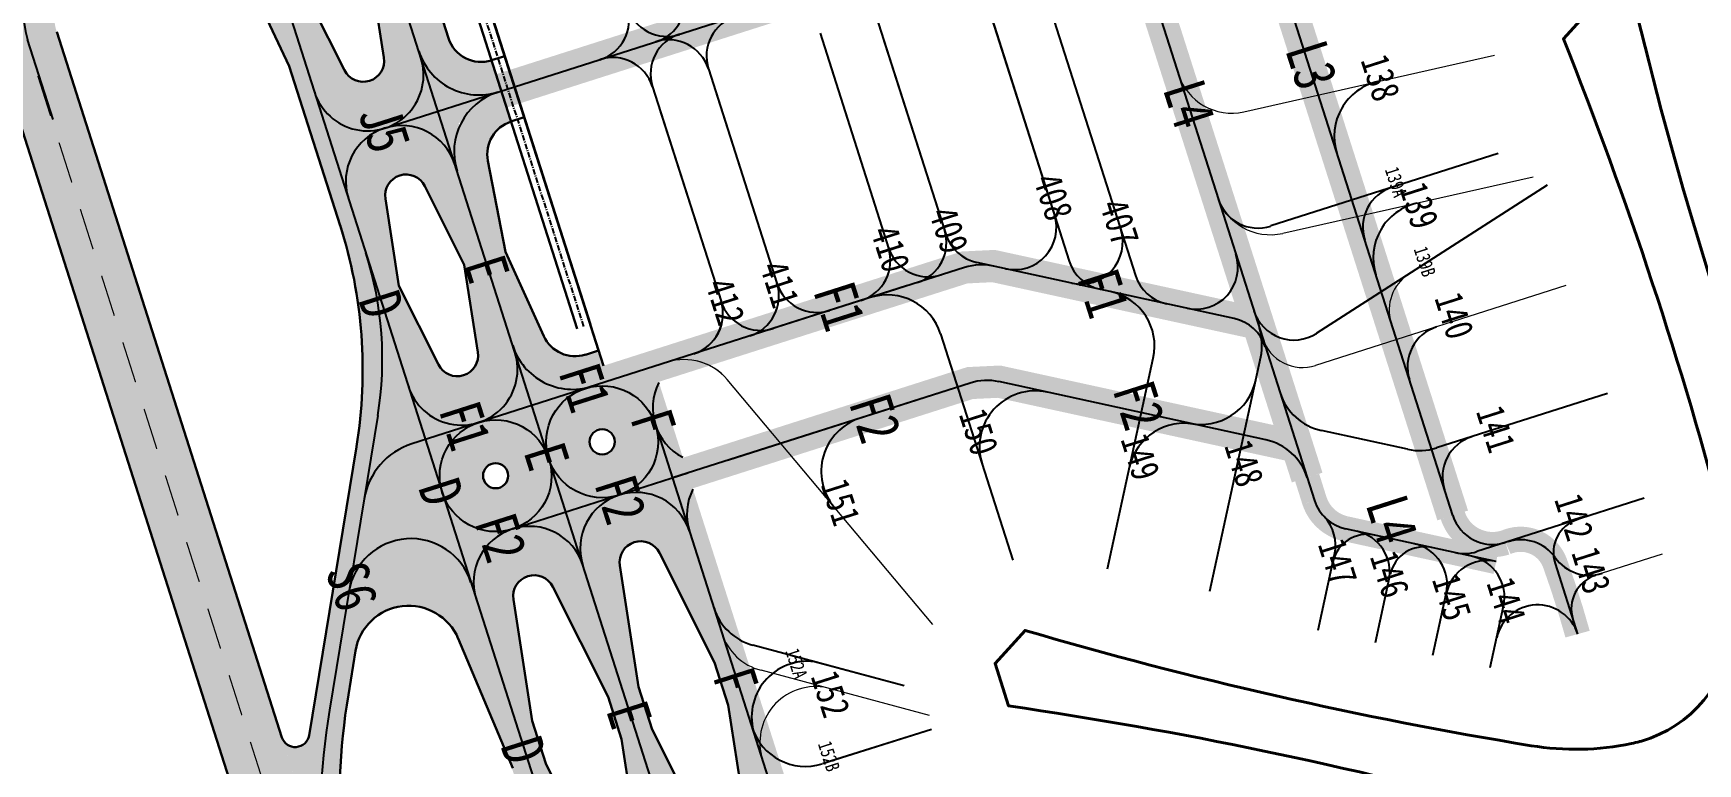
# Model space of a CAD drawing. Header units: millimetres. Extents: x 7502 to 11404, y 5706 to 12222.
# Drawn here: x 8102 to 9293, y 9155 to 9678 of the extents above; entities that cross this region are included whole.
import ezdxf
from ezdxf.enums import TextEntityAlignment as Align

# ---------------------------------------------------------------- set-up
doc = ezdxf.new("R2010")
doc.units = ezdxf.units.MM
doc.header["$LTSCALE"] = 0.5
doc.linetypes.add('CENTER', pattern=[50.8, 31.75, -6.35, 6.35, -6.35])
doc.linetypes.add('HIDDEN', pattern=[0.375, 0.25, -0.125])
for name, color, linetype in [('MapLayer_Apron', 7, 'Continuous'), ('MapLayer_Runway', 7, 'Continuous'), ('MapLayer_Runway CenterLiners', 7, 'Continuous'), ('MapLayer_RwyContour', 7, 'Continuous'), ('MapLayer_ServiceRoads', 6, 'Continuous'), ('MapLayer_Taxiway', 7, 'Continuous'), ('MapLayer_Taxiway CenterLines', 7, 'Continuous'), ('MapLayer_Terminal', 7, 'Continuous'), ('MapLayer_TwyContour', 7, 'Continuous')]:
    doc.layers.add(name, color=color, linetype=linetype)
doc.styles.add('\\M+5BADA\\M+5CCE5', font='simhei.ttf', dxfattribs={"width": 0.8})

msp = doc.modelspace()

# ---------------------------------------------------------------- hatches: boundary and pattern name
at = {"layer": 'MapLayer_Taxiway'}
h = msp.add_hatch(color=6, dxfattribs=at)
h.dxf.hatch_style = 1
h.paths.add_polyline_path([(8214.4, 10177.2), (8202.3, 10215.3), (8164.1, 10203.1, -0.414214)])
h.paths.add_polyline_path([(8232.7, 10120), (8220.5, 10158.2, -0.414212), (8194.6, 10107.9)])
h.paths.add_polyline_path([(8244.8, 10081.9), (8232.7, 10120), (8194.6, 10107.9, -0.414214)])
h.paths.add_polyline_path([(8276.1, 9983.8), (8264, 10021.9, -0.414212), (8238, 9971.7)], flags=17)
h.paths.add_polyline_path([(8288.3, 9945.7), (8276.1, 9983.8), (8238, 9971.7, -0.414212)], flags=16)
h.paths.add_polyline_path([(8239.8, 9834.6), (8187.8, 9997.6, 0.41422), (8238, 9971.7), (8319.5, 9997.6, 1), (8347.1, 9911), (8265.7, 9885, 0.414669)])
h.paths.add_polyline_path([(8255.7, 9916.4, -1), (8248.1, 9940.2, -1)], flags=16)
h.paths.add_polyline_path([(8319.3, 9848.5), (8316, 9859, 0.414212), (8265.7, 9885, 0.414669), (8239.8, 9834.6), (8267.4, 9748, -0.414214), (8293.4, 9798.3, 0.414216)])
h.paths.add_polyline_path([(8283.3, 9829.7, -1), (8275.7, 9853.5, -1)], flags=16)
h.paths.add_polyline_path([(8331.5, 9810.4), (8319.3, 9848.5, -0.414212), (8293.4, 9798.3)], flags=17)
h.paths.add_polyline_path([(8343.6, 9772.3), (8331.5, 9810.4), (8293.4, 9798.3, -0.414211)], flags=17)
h.paths.add_polyline_path([(8255.3, 9786.1), (8241.6, 9829, -0.344397), (8222.3, 9777, -0.0611), (8212.4, 9772.4), (8222.8, 9775.8)])
h.paths.add_polyline_path([(8268.9, 9743.2), (8255.3, 9786.1), (8222.8, 9775.8), (8212.4, 9772.4, -0.0611), (8223.2, 9774.5, -0.344397)], flags=17)
h.paths.add_polyline_path([(8247, 9735.3), (8285.3, 9654), (8321.7, 9540.1, -0.118358), (8333.3, 9381.8), (8299.5, 9175.2, -0.788334), (8280.1, 9173.8), (8307.1, 9089.2, -0.047549), (8314.1, 9193.4), (8348.6, 9404, 0.118358), (8340, 9520.4), (8268.9, 9743.2, 0.344397), (8223.2, 9774.5, 0.0611), (8212.4, 9772.4), (8166.6, 9757.8), (8137, 9748.4, 0.175391), (8104.7, 9723.5), (8119, 9678.6, -0.36702), (8138.9, 9726.4), (8171.8, 9743.2), (8220.5, 9749.4, -0.317404)])
h.paths.add_polyline_path([(8446.7, 9449.4), (8403.8, 9583.7, 0.999996), (8327.6, 9559.4), (8340, 9520.4), (8370.5, 9425, 1.000004)])
h.paths.add_polyline_path([(8410.5, 9511.8), (8420.2, 9449.5, -0.856657), (8392, 9440.5), (8363.8, 9496.9), (8354.1, 9559.2, -0.856657), (8382.3, 9568.2)], flags=16)
h = msp.add_hatch(color=6, dxfattribs=at)
h.dxf.hatch_style = 1
h.paths.add_polyline_path([(8434.5, 9635.5), (8436.9, 9636.2), (8429.9, 9658.2, -0.414214), (8399.1, 9674), (8367.8, 9772.2, -0.377089), (8380.8, 9801.8), (8383.7, 9803.2), (8376.7, 9824.9), (8374.3, 9824.1, 0.414214), (8345.1, 9767.6), (8378, 9664.7, 0.414214)])
h.paths.add_polyline_path([(8374.8, 9824.3), (8376.7, 9824.9), (8368.9, 9849.4), (8368.7, 9849.3, -0.369342), (8346.7, 9863.2), (8317.6, 9853.8, 0.414214)])
h.paths.add_polyline_path([(8501.7, 9424.9), (8504.1, 9425.7), (8497.1, 9447.6, -0.380661), (8467.3, 9460.9), (8440, 9521.2), (8427.3, 9586.3, -0.380661), (8443.9, 9614.3), (8436.9, 9636.2), (8434.5, 9635.5, 0.414214), (8405.3, 9578.9), (8445.2, 9454.1, 0.414214)])
h.paths.add_polyline_path([(8620, 9062.5), (8608.8, 9097.5, -0.526378), (8584.3, 9100.9), (8544.9, 9179.5), (8535.2, 9209.9), (8521.8, 9296.8, -0.526378), (8539.8, 9313.8), (8528.6, 9348.8, 0.470602), (8495.3, 9296.9, 1.000002), (8419.1, 9272.6), (8486.6, 9061.1, 1.000002), (8562.8, 9085.5, 0.470602)])
h.paths.add_polyline_path([(8508.1, 9076.6), (8468.7, 9155.1), (8459, 9185.6), (8445.6, 9272.5, -0.854765), (8473.8, 9281.5), (8513.3, 9202.9), (8523, 9172.5), (8536.4, 9085.6, -0.854765)], flags=16)
h = msp.add_hatch(color=6, dxfattribs=at)
h.dxf.hatch_style = 1
h.paths.add_polyline_path([(8379.5, 9659.9), (8343.6, 9772.3, 0.999995), (8267.4, 9748), (8303.3, 9635.6, 1.000008)])
h.paths.add_polyline_path([(8322.1, 9756.9), (8345.1, 9710.9), (8353, 9660.1, -0.856657), (8324.8, 9651.1), (8301.8, 9697), (8293.9, 9747.8, -0.856657)], flags=16)
h = msp.add_hatch(color=6, dxfattribs=at)
h.dxf.hatch_style = 1
h.paths.add_polyline_path([(8434.5, 9635.5, -0.414214), (8378, 9664.7), (8391.7, 9621.8)])
h.paths.add_polyline_path([(8391.7, 9621.8), (8379.5, 9659.9, -0.414217), (8353.6, 9609.6)])
h = msp.add_hatch(color=8, dxfattribs=at)
h.dxf.hatch_style = 1
h.paths.add_polyline_path([(8326.2, 9563.7), (8304.7, 9631.3), (8293.7, 9627.8), (8315.3, 9560.2)])
h = msp.add_hatch(color=6, dxfattribs=at)
h.dxf.hatch_style = 1
h.paths.add_polyline_path([(8546, 9439.1), (8542.5, 9450), (8510.1, 9439.7), (8506.6, 9450.7), (8497.1, 9447.6, -0.380661), (8467.3, 9460.9), (8440, 9521.2), (8427.3, 9586.3, -0.380661), (8443.9, 9614.3), (8436.9, 9636.2), (8434.5, 9635.5, 0.414214), (8405.3, 9578.9), (8445.2, 9454.1, 0.414214), (8501.7, 9424.9)])
h.paths.add_polyline_path([(8501.7, 9424.9, -0.014737), (8499.2, 9424.1, -0.397106), (8547.2, 9397.5, -0.196922), (8549.7, 9427.7), (8546, 9439.1), (8501.7, 9424.9), (8497, 9423.4, -0.014746), (8499.2, 9424.2, -0.397107), (8445.2, 9454.1), (8458.9, 9411.3)])
h.paths.add_polyline_path([(8471, 9373.2), (8458.9, 9411.3), (8420.8, 9399.1, -0.414206)])
h.paths.add_polyline_path([(8570.3, 9362.9), (8566.7, 9374.2, -0.196922), (8547.2, 9397.5, -0.414212), (8521.3, 9347.2)])
h.paths.add_polyline_path([(8574, 9351.5), (8570.3, 9362.9), (8559.4, 9359.4), (8571.6, 9321.3, -0.196924)])
h.paths.add_polyline_path([(8662.2, 9074.9), (8659.4, 9083.9, -0.195856), (8639.9, 9107), (8651.2, 9071.7), (8651.4, 9071.7, -0.011303)])
h.paths.add_polyline_path([(8667, 9060.2), (8662.2, 9074.9, 0.011504), (8651.2, 9071.7), (8663.4, 9033.6, 0.011874), (8664, 9031.8, -0.184573)])
h.paths.add_polyline_path([(8536.9, 9035.2, 1), (8561.2, 8959, 1)])
h.paths.add_polyline_path([(8551.8, 8988.5, -1), (8546.3, 9005.7, -1)], flags=16)
h.paths.add_polyline_path([(8686.5, 8999), (8682.9, 9010.3, -0.184616), (8664, 9031.8, 0.01295), (8664.6, 9029.8), (8675.5, 8995.5)])
h.paths.add_polyline_path([(8690.1, 8987.6), (8686.5, 8999), (8675.5, 8995.5), (8687.7, 8957.4, -0.196924)])
h.paths.add_polyline_path([(8664.6, 9029.8), (8675.5, 8995.5), (8687.7, 8957.4, 0.414213), (8637.4, 8983.3), (8637.4, 8983.3, -1), (8613.1, 9059.5, -0.414212), (8663.4, 9033.6), (8663.4, 9033.6, 0.011874), (8664, 9031.8, 0.01295)])
h.paths.add_polyline_path([(8628, 9012.8, -1), (8622.5, 9030, -1)], flags=16)
h.paths.add_polyline_path([(8687.7, 8957.4), (8675.5, 8995.5), (8637.4, 8983.3, -0.414212)], flags=16)
h.paths.add_polyline_path([(8746.7, 8772.5), (8687.7, 8957.4, 0.414213), (8637.4, 8983.3, 0.414213), (8611.5, 8933), (8670.5, 8748.2, 0.414214), (8720.7, 8722.3, 0.414215)])
h.paths.add_polyline_path([(8666.2, 8941.9), (8706.2, 8861.4), (8720.2, 8772.8, -0.857767), (8692, 8763.6), (8651.9, 8844.1), (8638, 8932.8, -0.857767)], flags=16)
h = msp.add_hatch(color=6, dxfattribs=at)
h.dxf.hatch_style = 1
h.paths.add_polyline_path([(8446.7, 9449.4), (8471, 9373.2, -0.414221), (8445.1, 9322.9, -1), (8420.8, 9399.1, 0.414221)])
h.paths.add_polyline_path([(8435.6, 9352.4, -1), (8430.2, 9369.6, -1)], flags=16)
h.paths.add_polyline_path([(8471, 9373.2), (8458.9, 9411.3), (8420.8, 9399.1, -0.414206)], flags=16)
h.paths.add_polyline_path([(8420.8, 9399.1, -0.414214), (8370.5, 9425), (8382.6, 9386.9)], flags=17)
h.paths.add_polyline_path([(8420.8, 9399.1), (8382.6, 9386.9), (8394.8, 9348.8, -0.414214)], flags=17)
h.paths.add_polyline_path([(8415.3, 9284.7), (8382.6, 9386.9), (8373, 9383.9, 0.282029), (8338.8, 9344.3), (8328, 9278.3, -0.788336)])
h.paths.add_polyline_path([(8382.6, 9386.9), (8370.5, 9425), (8340, 9520.4, -0.118358), (8348.6, 9404), (8338.8, 9344.3, -0.282029), (8373, 9383.9)])
h.paths.add_polyline_path([(8406.2, 9244.5), (8445.1, 9151.8), (8448.4, 9141.4, -0.104629), (8454.9, 9000.7), (8421.1, 8794.2, -0.788336), (8401.7, 8792.7), (8428.7, 8708.2, -0.047549), (8435.7, 8812.3), (8470.2, 9022.9, 0.118358), (8461.7, 9139.3), (8415.3, 9284.7, 0.788336), (8328, 9278.3), (8314.1, 9193.4, 0.047549), (8307.1, 9089.2), (8344.7, 8971.5, -0.118358), (8327.6, 9204.3), (8332.7, 9235.7, -0.752633)])
h.paths.add_polyline_path([(8445.1, 9322.9, -0.414214), (8394.8, 9348.8), (8415.3, 9284.7), (8419.1, 9272.6, -0.414214)])
h.paths.add_polyline_path([(8483.2, 9335.1), (8471, 9373.2, -0.414221), (8445.1, 9322.9)], flags=17)
h.paths.add_polyline_path([(8497, 9423.4), (8458.9, 9411.3), (8471, 9373.2, -0.414214)])
h.paths.add_polyline_path([(8521.3, 9347.2, -0.414214), (8471, 9373.2), (8495.3, 9296.9, -0.414214)])
h.paths.add_polyline_path([(8521.3, 9347.2, 1), (8497, 9423.4, 1)])
h.paths.add_polyline_path([(8506.4, 9393.9, -1), (8511.9, 9376.7, -1)], flags=16)
h.paths.add_polyline_path([(8495.3, 9296.9), (8483.2, 9335.1), (8445.1, 9322.9, -0.414205)])
h = msp.add_hatch(color=6, dxfattribs=at)
h.dxf.hatch_style = 1
h.paths.add_polyline_path([(8571.6, 9321.3), (8559.4, 9359.4), (8521.3, 9347.2, -0.414212)])
h.paths.add_polyline_path([(8559.4, 9359.4), (8547.2, 9397.5, -0.414215), (8521.3, 9347.2)])
h = msp.add_hatch(color=6, dxfattribs=at)
h.dxf.hatch_style = 1
h.paths.add_polyline_path([(8639.1, 9109.8), (8571.6, 9321.3, 0.359987), (8528.6, 9348.8), (8539.8, 9313.8, -0.226485), (8550, 9305.8), (8589.5, 9227.3), (8599.2, 9196.8), (8612.6, 9109.9, -0.226485), (8608.8, 9097.5), (8620, 9062.5, 0.359989)])

# ---------------------------------------------------------------- linework, layer by layer
at = {"layer": 'MapLayer_Runway', "color": 6, "lineweight": -2, "const_width": 45}
msp.add_lwpolyline([(7956.5, 10113.8), (9054, 6674.7)], dxfattribs=at)
at = {"layer": 'MapLayer_Runway CenterLiners', "color": 0, "lineweight": 0, "ltscale": 0.2}
for p, q in [((9198.2, 9497), (9019.2, 9439.8)), ((9198.2, 9497), (9019.2, 9439.8)), ((8745.5, 9254.5), (8598.6, 9429.8)), ((8745.5, 9254.5), (8598.6, 9429.8)), ((8743.1, 9189.5, 0), (8622.8, 9221.8, 0))]:
    msp.add_line(p, q, dxfattribs=at)
at = {"layer": 'MapLayer_Runway CenterLiners', "const_width": 0.9}
for points in [[(8105.5, 9647), (8114.6, 9618.4)], [(8120.7, 9599.3), (8129.8, 9570.8)], [(8135.9, 9551.7), (8145, 9523.1)], [(8151.1, 9504.1), (8160.2, 9475.5)], [(8166.3, 9456.4), (8175.4, 9427.9)], [(8181.5, 9408.8), (8190.6, 9380.2)], [(8196.7, 9361.2), (8205.8, 9332.6)], [(8211.9, 9313.5), (8221, 9285)], [(8227.1, 9265.9), (8236.2, 9237.3)], [(8242.3, 9218.3), (8251.4, 9189.7)], [(8257.5, 9170.6), (8266.6, 9142.1)]]:
    msp.add_lwpolyline(points, dxfattribs=at)
at = {"layer": 'MapLayer_Runway CenterLiners', "color": 0, "lineweight": 0, "ltscale": 0.2}
for centre, radius, start, end in [((8959.3, 9660.4), 40, 197.7, 282.7), ((8959.3, 9660.4), 40, 197.7, 282.7), ((8987.1, 9573.4), 40, 197.7, 282.7), ((8987.1, 9573.4), 40, 197.7, 282.7), ((9010.1, 9468.4), 30, 197.7, 287.7), ((9010.1, 9468.4), 30, 197.7, 287.7), ((8567.9, 9404.1), 40, 39.9831, 107.7), ((8567.9, 9404.1), 40, 39.9831, 77.1164), ((8632.7, 9260.6, 0), 40, 197.7, 255.6427), ((8661.9, 9170.2, 0), 40, 81.7555, 197.7)]:
    msp.add_arc(centre, radius, start, end, dxfattribs=at)
at = {"layer": 'MapLayer_RwyContour', "lineweight": 30}
for p, q in [((8821, 7330.9), (8061.1, 9712.1)), ((8119, 9678.6), (8280.1, 9173.8))]:
    msp.add_line(p, q, dxfattribs=at)
at = {"layer": 'MapLayer_ServiceRoads', "lineweight": 30, "ltscale": 0.25}
for p, q in [((8491.2, 9466.2), (8290.8, 10094)), ((8500.7, 9469.2), (8408.3, 9758.8))]:
    msp.add_line(p, q, dxfattribs=at)
at = {"layer": 'MapLayer_ServiceRoads', "linetype": 'CENTER', "ltscale": 0.25}
msp.add_line((8496, 9467.7), (8296.8, 10091.7), dxfattribs=at)
at = {"layer": 'MapLayer_Taxiway', "color": 6, "lineweight": -2, "const_width": 23}
for points in [[(8202.3, 10215.3), (9316.1, 6725.2)], [(8125.1, 10190.7), (9235.4, 6711.6)], [(8966.6, 9805.3), (9117.4, 9332.6)], [(8546, 9439.1), (8700.8, 9488.5), (8768.3, 9510), (8789, 9511), (8978.2, 9469.8)], [(8546, 9439.1), (8382.6, 9386.9)], [(8535.1, 9435.6), (8853.7, 8437.2)], [(9006.2, 9381.8), (8792.9, 9428.3), (8772.2, 9427.3), (8570.3, 9362.9)], [(8348.6, 9404), (8314.1, 9193.4)], [(8559.4, 9359.4), (8407, 9310.7)]]:
    msp.add_lwpolyline(points, dxfattribs=at)
at = {"layer": 'MapLayer_Taxiway', "color": 8, "lineweight": -2, "const_width": 25}
msp.add_lwpolyline([(10038.8, 10147.5), (8315.5, 9597.5)], dxfattribs=at)
at = {"layer": 'MapLayer_Taxiway', "color": 6, "lineweight": -2, "const_width": 23, "elevation": -4.4}
msp.add_lwpolyline([(9013.3, 9359.7), (8879.9, 9777.6)], dxfattribs=at)
at = {"layer": 'MapLayer_Taxiway', "color": 6, "lineweight": -2, "const_width": 23}
for points in [[(8348.6, 9404, 0.118358), (8340, 9520.4)], [(8373, 9383.9, 0.282029), (8338.8, 9344.3)], [(8415.3, 9284.7, 0.788336), (8328, 9278.3)], [(8314.1, 9193.4, 0.118358), (8332.9, 8937.3)]]:
    msp.add_lwpolyline(points, format="xyb", dxfattribs=at)
at = {"layer": 'MapLayer_Taxiway', "color": 4, "lineweight": -2, "const_width": 18}
for points in [[(9040.7, 9323.1, -0.267949), (9018.5, 9343.2), (9013.3, 9359.7)], [(9117.4, 9332.6, 0.414136), (9155.1, 9313.2, -0.437868), (9190.6, 9298.3, -0.019063), (9206.7, 9247.7, 178499.756971)]]:
    msp.add_lwpolyline(points, format="xyb", dxfattribs=at)
msp.add_lwpolyline([(9040.7, 9323.1), (9148.5, 9299.6)], dxfattribs=at)
at = {"layer": 'MapLayer_Taxiway', "ltscale": 0.25}
for centre, radius, start, end in [((8538.4, 9699.9), 30, 287.7, 17.7), ((8498.4, 9687.1), 30, 287.7, 17.7), ((8555.5, 9705.3), 30, 197.7, 287.7), ((8613.7, 9661.2), 30, 107.7, 197.7), ((8573.7, 9648.4), 30, 107.7, 197.7), ((8556.5, 9642.9), 30, 17.7, 107.7), ((8516.5, 9630.2), 30, 17.7, 107.7), ((8978.2, 9568.2), 30, 197.7, 287.6999), ((8978.2, 9568.2), 30, 197.7, 287.6999), ((8978.2, 9568.2), 30, 197.7, 287.6999), ((8978.2, 9568.2), 30, 197.7, 287.6999), ((8804, 9538.4, -0.3), 30, 257.7, 17.7), ((8804, 9538.4, -0.3), 30, 257.7, 17.7), ((8725.3, 9527.8, 0.1), 30, 287.7, 17.7), ((8725.3, 9527.8, 0.1), 30, 287.7, 17.7), ((8851.4, 9528.1, -0.3), 30, 257.7, 17.7), ((8851.4, 9528.1, -0.3), 30, 257.7, 17.7), ((8685.3, 9515, 0.2), 30, 287.7, 17.7), ((8685.3, 9515, 0.2), 30, 287.7, 17.7), ((8742.4, 9533.3, 0.2), 30, 197.7, 287.7), ((8742.4, 9533.3, 0.2), 30, 197.7, 287.7), ((8783.5, 9542.9, 0), 30, 197.7004, 257.7), ((8783.5, 9542.9, 0), 30, 197.7004, 257.7), ((8780.5, 9471.9), 40, 77.7, 107.7), ((8780.5, 9471.9), 40, 77.7, 107.7), ((8871.7, 9523.7, -0.3), 30, 197.7, 257.7), ((8871.7, 9523.7, -0.3), 30, 197.7, 257.7), ((8871.7, 9523.7, -0.3), 30, 197.7, 257.7), ((8871.7, 9523.7, -0.3), 30, 197.7, 257.7), ((8933.8, 9510.1, 0.1), 30, 257.7, 17.7), ((8933.8, 9510.1, 0.1), 30, 257.7, 17.7), ((8919.1, 9513.3, -0.3), 30, 197.7, 257.7), ((8919.1, 9513.3, -0.3), 30, 197.7, 257.7), ((8919.1, 9513.3, -0.3), 30, 197.7, 257.7), ((8919.1, 9513.3, -0.3), 30, 197.7, 257.7), ((8605.5, 9489.6, 0.1), 30, 287.7, 17.7), ((8605.5, 9489.6, 0.1), 30, 287.7, 17.7), ((8662.7, 9507.8, 0.1), 30, 197.7, 287.7), ((8662.7, 9507.8, 0.1), 30, 197.7, 287.7), ((8713, 9450.4), 40, 17.7, 107.7), ((8713, 9450.4), 40, 17.7, 107.7), ((8864.2, 9453.7), 40, 347.7, 77.7), ((8864.2, 9453.7), 40, 347.7, 77.7), ((8565.5, 9476.8, 0.1), 30, 287.7, 17.7), ((8565.5, 9476.8, 0.1), 30, 288.8058, 17.7), ((8622.6, 9495, 0.1), 30, 197.7, 287.7), ((8622.6, 9495, 0.1), 30, 197.7, 287.7), ((9003.8, 9488.1), 30, 197.7, 302.6999), ((9003.8, 9488.1), 30, 197.7, 302.6999), ((8954.8, 9444.1, 0.1), 30, 17.7, 77.7), ((8954.8, 9444.1, 0.1), 30, 17.7, 77.7), ((8941, 9454.5), 40, 347.7, 17.7), ((8941, 9454.5), 40, 347.7, 17.7), ((9032.1, 9432.4, 0), 40, 197.7, 257.7), ((9032.1, 9432.4, 0), 40, 197.7, 257.7), ((9093.6, 9419, 0), 40, 257.7, 287.7), ((9093.6, 9419, 0), 40, 257.7, 287.7), ((9047.1, 9352.4), 30, 197.7, 257.7), ((9047.1, 9352.4), 30, 197.7, 257.7), ((9003.6, 9311.1), 30, 347.7, 43.5034), ((9003.6, 9311.1), 30, 347.7, 43.5034), ((9042.4, 9292), 30, 347.7, 77.7), ((9042.4, 9292), 30, 347.7, 77.7), ((9083.5, 9283), 30, 347.7, 77.7), ((9083.5, 9283), 30, 347.7, 77.7), ((9166.2, 9285.2, 0), 30, 35.1576, 107.7), ((9166.2, 9285.2, 0), 30, 35.1576, 107.7), ((9125.6, 9335.3), 30, 257.7, 287.7), ((9125.6, 9335.3), 30, 257.7, 287.7), ((9124.5, 9274.1), 30, 347.7, 77.7), ((9124.5, 9274.1), 30, 347.7, 77.7), ((9215.2, 9319.8, 0), 30, 215.1576, 287.7), ((9215.2, 9319.8, 0), 30, 215.1576, 287.7), ((8627.2, 9278.5), 40, 197.7, 254.9466), ((8627.2, 9278.5), 40, 197.7, 254.9466), ((8656, 9188.3), 40, 83.0883, 197.7), ((8656, 9188.3), 40, 83.0883, 104.7191), ((8654.5, 9193.1), 40, 197.7, 287.4586), ((8654.5, 9193.1), 40, 197.7, 287.4586)]:
    msp.add_arc(centre, radius, start, end, dxfattribs=at)
at = {"layer": 'MapLayer_Taxiway', "ltscale": 0.2}
for centre, radius, start, end in [((9072.7, 9604, 0), 40, 102.7, 197.7152), ((9072.7, 9604, 0), 40, 102.7, 197.7152), ((9083.1, 9538.8), 30, 107.6999, 197.7), ((9083.1, 9538.8), 30, 107.6999, 197.7), ((9100.6, 9517), 40, 102.7, 197.7152), ((9100.6, 9517), 40, 102.7, 197.7152), ((9115, 9438.9), 30, 107.7, 197.716), ((9115, 9438.9), 30, 107.7, 197.716), ((8784.4, 9389.2), 40, 77.7, 107.7), ((8784.4, 9389.2), 40, 77.7, 107.7), ((8937.4, 9437.7), 40, 257.7, 347.7), ((8937.4, 9437.7), 40, 257.7, 347.7), ((8818.9, 9381.7), 40, 77.7, 197.7), ((8818.9, 9381.7), 40, 77.7, 197.7), ((8705.8, 9364.1), 40, 107.7, 219.9831), ((8705.8, 9364.1), 40, 107.7, 219.9831), ((8925.3, 9358.5), 40, 77.7, 167.7), ((8925.3, 9358.5), 40, 77.7, 167.7), ((8975.2, 9347.6, -4.4), 40, 17.7, 77.7), ((8975.2, 9347.6, -4.4), 40, 17.7, 77.7), ((9140.1, 9360.3), 30, 107.7, 197.7152), ((9140.1, 9360.3), 30, 107.7, 197.7152), ((9146, 9341.8), 30, 197.7152, 287.7), ((9146, 9341.8), 30, 197.7152, 287.7), ((9214.4, 9305.9), 25, 107.7, 197.7), ((9214.4, 9305.9), 25, 107.7, 197.7), ((9056.2, 9294.1), 25, 77.7, 167.7), ((9056.2, 9294.1), 25, 77.7, 167.7), ((9097.2, 9285.2), 25, 77.7, 167.7), ((9097.2, 9285.2), 25, 77.7, 167.7), ((9142.1, 9270.3, 0), 30, 77.7, 167.7), ((9142.1, 9270.3, 0), 30, 77.7, 167.7), ((9227.2, 9265.9), 25, 107.7, 197.7), ((9227.2, 9265.9), 25, 107.7, 197.7), ((9178.2, 9238.6), 30, 17.7, 167.7), ((9178.2, 9238.6), 30, 17.7, 167.7)]:
    msp.add_arc(centre, radius, start, end, dxfattribs=at)
at = {"layer": 'MapLayer_Taxiway', "lineweight": 0, "ltscale": 0.25}
msp.add_arc((9102, 9479.8), 30, 122.6999, 197.7, dxfattribs=at)
msp.add_arc((9102, 9479.8), 30, 122.6999, 197.7, dxfattribs=at)
msp.add_arc((9102, 9479.8), 30, 122.6999, 197.7, dxfattribs=at)
msp.add_arc((9102, 9479.8), 30, 122.6999, 197.7, dxfattribs=at)
at = {"layer": 'MapLayer_Taxiway CenterLines', "ltscale": 0.3}
for p, q in [((9300.4, 6774.3), (8214.4, 10177.2)), ((8138.2, 10152.9), (9224.2, 6750)), ((8116.4, 9615.8), (8098.1, 9673)), ((8353.6, 9609.6), (8446.4, 9639.3)), ((8546, 9439.1), (8373, 9383.9)), ((8348.6, 9404), (8314.1, 9193.4)), ((8547.2, 9397.5), (8853.7, 8437.2)), ((8570.3, 9362.9), (8445.1, 9322.9))]:
    msp.add_line(p, q, dxfattribs=at)
at = {"layer": 'MapLayer_Taxiway CenterLines', "ltscale": 0.25}
for p, q in [((8838.1, 9908.6), (8947.9, 9564.6)), ((8819.5, 9726.8), (8890.5, 9504.2, 0)), ((8893.8, 9734.1), (8947.9, 9564.6)), ((8779.5, 9714.1), (8843.2, 9514.5)), ((8446.4, 9639.3), (8659.6, 9707.3)), ((8824.3, 9711.9), (8890.5, 9504.2)), ((8704.9, 9690.3), (8754.9, 9533.8)), ((8784.2, 9699.1), (8843.2, 9514.5)), ((8664.9, 9677.5), (8713.9, 9523.9)), ((8709.7, 9675.3), (8754.9, 9533.8)), ((8669.7, 9662.6), (8713.9, 9523.9)), ((8585.1, 9652.1), (8634.1, 9498.7)), ((8545.1, 9639.3), (8594.1, 9485.9)), ((8589.9, 9637.1), (8634.1, 9498.7)), ((8549.9, 9624.3), (8594.1, 9485.9)), ((9149.9, 9591.5), (8987.3, 9539.7)), ((9149.9, 9591.5), (8987.3, 9539.7)), ((8947.9, 9564.6), (9018.5, 9343.2)), ((8947.9, 9564.6), (9018.5, 9343.2)), ((9020, 9462.9), (9185.3, 9569)), ((9020, 9462.9), (9185.3, 9569)), ((8961.2, 9473.4, 0), (8777.1, 9513.6, 0)), ((8961.2, 9473.4), (8777.1, 9513.6)), ((8768.3, 9510), (8575.2, 9448.4)), ((8726.8, 9496.8), (8546, 9439.1)), ((8751.1, 9462.5), (8802.8, 9300.7, 0)), ((8751.1, 9462.5), (8802.8, 9300.7)), ((8870.4, 9294.4), (8903.2, 9445.1)), ((8870.4, 9294.4), (8903.2, 9445.1)), ((8943.6, 9278.4), (8980.1, 9446)), ((8943.6, 9278.4), (8980.1, 9446)), ((9228, 9419.9), (9105.8, 9380.9)), ((9228, 9419.9), (9105.8, 9380.9)), ((9085.1, 9379.9), (9023.5, 9393.3, 0)), ((9085.1, 9379.9), (9023.5, 9393.3)), ((9254.4, 9344.9), (9134.7, 9306.7)), ((9254.4, 9344.9), (9134.7, 9306.7)), ((9148.5, 9299.6, 0), (9040.7, 9323.1)), ((9148.5, 9299.6, 0), (9040.7, 9323.1)), ((9021.1, 9250.6), (9032.9, 9304.7)), ((9021.1, 9250.6), (9032.9, 9304.7)), ((9062.2, 9241.7), (9072.3, 9288.1)), ((9062.2, 9241.7), (9072.3, 9288.1)), ((9103.2, 9232.7), (9112.8, 9276.6)), ((9103.2, 9232.7), (9112.8, 9276.6)), ((9144.2, 9223.8), (9153.8, 9267.7)), ((9144.2, 9223.8), (9153.8, 9267.7)), ((8725.1, 9210.7), (8616.8, 9239.9)), ((8725.1, 9210.7), (8644, 9232.5)), ((8744.6, 9179.5), (8666.8, 9155)), ((8744.6, 9179.5), (8666.8, 9155)), ((8744.6, 9179.5), (8668.6, 9155.6)), ((8744.6, 9179.5), (8668.6, 9155.6))]:
    msp.add_line(p, q, dxfattribs=at)
at = {"layer": 'MapLayer_Taxiway CenterLines', "ltscale": 0.2}
for p, q in [((9117.4, 9332.6), (8991.1, 9728)), ((9117.4, 9332.6), (8991.1, 9728)), ((8983.7, 9386.7), (8792.9, 9428.3)), ((8983.7, 9386.7), (8792.9, 9428.3)), ((8772.2, 9427.3), (8559.4, 9359.4)), ((8772.2, 9427.3), (8599.5, 9372.2)), ((9190.6, 9298.3), (9206.7, 9247.7)), ((9190.6, 9298.3), (9206.7, 9247.7))]:
    msp.add_line(p, q, dxfattribs=at)
at = {"layer": 'MapLayer_Taxiway CenterLines', "color": 0, "lineweight": 0, "ltscale": 0.2}
for p, q in [((8968.1, 9621.4), (9147.4, 9661.8)), ((8968.1, 9621.4), (9147.4, 9661.8)), ((9174.9, 9574.7), (8995.9, 9534.4)), ((9174.9, 9574.7), (8995.9, 9534.4))]:
    msp.add_line(p, q, dxfattribs=at)
at = {"layer": 'MapLayer_Taxiway CenterLines', "linetype": 'ByBlock', "lineweight": 0, "ltscale": 0.25}
msp.add_line((9267.2, 9304.8), (9224.4, 9291.2), dxfattribs=at)
msp.add_line((9267.2, 9304.8), (9224.4, 9291.2), dxfattribs=at)
msp.add_line((9267.2, 9304.8), (9224.4, 9291.2), dxfattribs=at)
msp.add_line((9267.2, 9304.8), (9224.4, 9291.2), dxfattribs=at)
at = {"layer": 'MapLayer_Taxiway CenterLines', "ltscale": 0.3}
for centre in [(8509.1, 9385.3), (8432.9, 9361)]:
    msp.add_circle(centre, 40, dxfattribs=at)
for centre, radius, start, end in [((8155.3, 9691.2), 60, 107.7, 197.7), ((8341.4, 9647.7), 40, 197.7, 17.7), ((8420.9, 9678.4), 45, 197.7, 287.7), ((8448.2, 9592.6), 45, 107.7, 197.7), ((8365.7, 9571.5), 40, 17.7, 197.7), ((8101.9, 9444.4), 250, 350.7, 17.7), ((8488, 9467.8), 45, 197.7, 287.7), ((8408.6, 9437.2), 40, 197.7, 17.7), ((8585.3, 9409.6), 40, 153.1387, 242.2613), ((8388.2, 9336.2), 50, 107.7, 170.7), ((8533.4, 9309.1), 40, 17.7, 197.7), ((8609.7, 9333.4), 40, 153.1387, 197.7), ((8457.2, 9284.8), 40, 17.7, 197.7), ((8372.4, 9271), 45, 17.7, 170.7), ((8856.9, 9104.5), 550, 170.7, 197.7)]:
    msp.add_arc(centre, radius, start, end, dxfattribs=at)
at = {"layer": 'MapLayer_Terminal', "color": 8, "lineweight": 40}
for points in [[(9312.8, 9321, 0.030905), (9196.6, 9673.5), (9218.1, 9697.1), (9249.4, 9690.3, 0.030905), (9358.9, 9335.7, 0.091887)], [(9296.8, 8917.7, 0.068123), (9130.4, 8778.5), (8986.4, 8620.2), (8983.5, 8620.8), (8973.7, 8651.3, 0.030905), (9226.1, 8923.4, 0.091887), (9260.7, 8986.4, 0.32492), (9227.8, 9089.4, 0.091887), (9163.2, 9120.6, 0.030905), (8799.8, 9196.3), (8790.1, 9226.7), (8811.6, 9250.4, 0.030905), (9173.5, 9167.9, 0.091887), (9245.2, 9169.4, 0.016743), (9251.2, 9170.9), (9252.3, 9171.2, 0.303222), (9318, 9249.4, 0.091887)]]:
    msp.add_lwpolyline(points, format="xyb", dxfattribs=at)
at = {"layer": 'MapLayer_TwyContour', "lineweight": 30}
for p, q in [((8367.8, 9772.2), (8399.1, 9674)), ((8439.5, 9661.2), (8404.6, 9770.3)), ((8510.1, 9439.7), (8404.6, 9770.3)), ((8439.5, 9661.2), (8404.6, 9770.3)), ((8285.3, 9654), (8247, 9735.3)), ((8353, 9660.1), (8345.1, 9710.9)), ((8301.8, 9697), (8324.8, 9651.1)), ((8321.7, 9540.1), (8285.3, 9654)), ((8429.9, 9658.2), (8439.5, 9661.2)), ((8453.4, 9617.4), (8443.9, 9614.3)), ((8506.6, 9450.7), (8453.4, 9617.4)), ((8427.3, 9586.3), (8440, 9521.2)), ((8354.1, 9559.2), (8363.8, 9496.9)), ((8410.5, 9511.8), (8382.3, 9568.2)), ((8321.7, 9540.1), (8321.7, 9540.1)), ((8420.2, 9449.5), (8410.5, 9511.8)), ((8440, 9521.2), (8467.3, 9460.9)), ((8363.8, 9496.9), (8392, 9440.5)), ((8497.1, 9447.6), (8506.6, 9450.7)), ((8299.5, 9175.2), (8333.3, 9381.8)), ((8521.8, 9296.8), (8535.2, 9209.9)), ((8589.5, 9227.3), (8550, 9305.8)), ((8513.3, 9202.9), (8473.8, 9281.5)), ((8445.6, 9272.5), (8459, 9185.6)), ((8445.1, 9151.8), (8406.2, 9244.5)), ((8332.7, 9235.7), (8327.6, 9204.3)), ((8599.2, 9196.8), (8589.5, 9227.3)), ((8523, 9172.5), (8513.3, 9202.9)), ((8535.2, 9209.9), (8544.9, 9179.5)), ((8612.6, 9109.9), (8599.2, 9196.8)), ((8459, 9185.6), (8468.7, 9155.1)), ((8544.9, 9179.5), (8584.3, 9100.9)), ((8536.4, 9085.6), (8523, 9172.5)), ((8468.7, 9155.1), (8508.1, 9076.6))]:
    msp.add_line(p, q, dxfattribs=at)
for centre in [(8509.1, 9385.3), (8432.9, 9361)]:
    msp.add_circle(centre, 9, dxfattribs=at)
for centre, radius, start, end in [((8422.5, 9681.5), 24.5, 197.7, 287.7), ((8338.2, 9657.8), 15, 206.5295, 8.8705), ((8451.4, 9591), 24.5, 107.7, 191.0595), ((8368.9, 9561.5), 15, 26.5295, 188.8705), ((7997.8, 9436.8), 340, 350.7, 17.7), ((8489.7, 9471), 24.5, 204.3405, 287.7), ((8405.4, 9447.2), 15, 206.5295, 8.8705), ((8536.6, 9299.1), 15, 26.6546, 188.7454), ((8460.4, 9274.8), 15, 26.6546, 188.7454), ((8370.7, 9229.5), 38.5, 22.8347, 170.7), ((8821, 9123.5), 500, 170.7, 197.7), ((8289.6, 9176.9), 10, 197.6996, 350.7)]:
    msp.add_arc(centre, radius, start, end, dxfattribs=at)

# ---------------------------------------------------------------- texts
at = {"layer": 'MapLayer_Apron', "color": 2, "linetype": 'HIDDEN', "style": '\\M+5BADA\\M+5CCE5', "width": 0.8}
for s, p in [('L3', (9016.6, 9654.9)), ('L4', (8929.1, 9626.9)), ('F1', (8679, 9482.4)), ('F1', (8867.7, 9491.7)), ('F2', (8893.2, 9411.6)), ('F2', (8704.6, 9402.3))]:
    msp.add_text(s, height=30, rotation=287.7, dxfattribs=at).set_placement(p, align=Align.MIDDLE_CENTER)
at = {"layer": 'MapLayer_Apron', "color": 3, "style": '\\M+5BADA\\M+5CCE5', "width": 0.8}
for s, height, p in [('138', 20, (9051.4, 9658.3)), ('408', 20, (8817.4, 9573)), ('139A', 10, (9068.8, 9580)), ('139', 20, (9079, 9566.9)), ('409', 20, (8742.7, 9549.2)), ('407', 20, (8864.8, 9554.8)), ('410', 20, (8700.9, 9535.9)), ('139B', 10, (9089.4, 9523.1)), ('411', 20, (8621.7, 9510.6)), ('412', 20, (8582.8, 9498.2)), ('140', 20, (9104.2, 9488.1)), ('150', 20, (8764.1, 9404.9)), ('141', 20, (9133.9, 9407)), ('149', 20, (8879.7, 9387.1)), ('148', 20, (8953.9, 9382.5)), ('151', 20, (8665.3, 9354.7)), ('142', 20, (9189.9, 9344)), ('147', 20, (9020.8, 9311.9)), ('143', 20, (9202.1, 9305.9)), ('146', 20, (9058, 9303.1)), ('145', 20, (9102.4, 9286.7)), ('144', 20, (9141.4, 9284.2)), ('152A', 10, (8640, 9235.6)), ('152', 20, (8658.1, 9217.5)), ('152B', 10, (8663.3, 9169.2))]:
    msp.add_text(s, height=height, rotation=287.7, dxfattribs=at).set_placement(p)
at = {"layer": 'MapLayer_Apron', "color": 1, "linetype": 'HIDDEN', "style": '\\M+5BADA\\M+5CCE5', "width": 0.8}
msp.add_text('L4', height=30, rotation=287.7, dxfattribs=at).set_placement((9074.1, 9329.8), align=Align.MIDDLE_CENTER)
at = {"layer": 'MapLayer_Taxiway', "color": 0, "linetype": 'HIDDEN', "style": '\\M+5BADA\\M+5CCE5', "width": 0.8}
for s, p in [('J5', (8353.7, 9609.7)), ('E', (8426.7, 9508.9)), ('D', (8351.3, 9483.6)), ('F1', (8496.9, 9424.2)), ('F1', (8411.3, 9396.9)), ('F', (8545.7, 9399.1)), ('E', (8469.5, 9374.8)), ('D', (8394.1, 9349.4)), ('F2', (8522.5, 9344.2)), ('F2', (8436.9, 9316.9)), ('F', (8604.7, 9214.4)), ('E', (8528.5, 9190)), ('D', (8453, 9164.7))]:
    msp.add_text(s, height=30, rotation=287.7, dxfattribs=at).set_placement(p, align=Align.MIDDLE_CENTER)
at = {"layer": 'MapLayer_Taxiway', "color": 1, "linetype": 'HIDDEN', "style": '\\M+5BADA\\M+5CCE5', "width": 0.8}
msp.add_text('S6', height=30, rotation=287.7, dxfattribs=at).set_placement((8330.4, 9281.9), align=Align.MIDDLE_CENTER)

doc.saveas('drawing.dxf')
